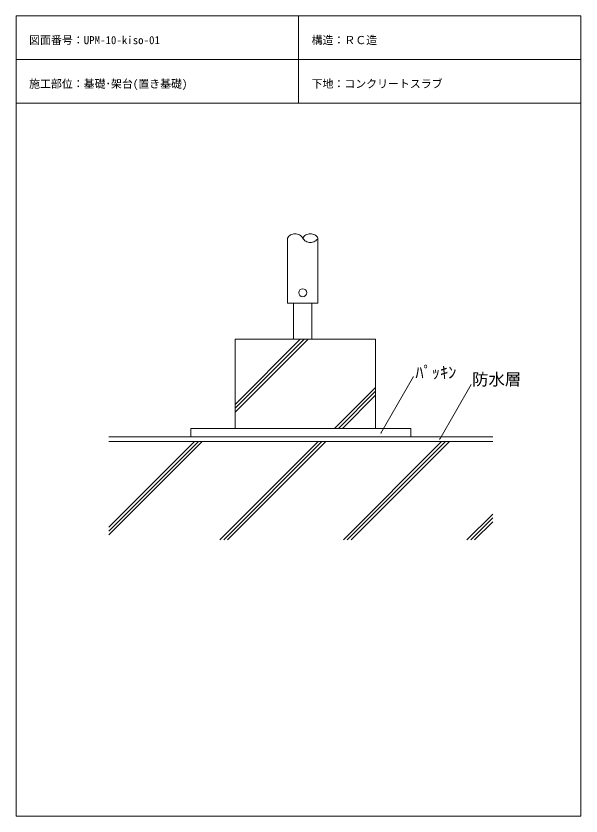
# Model space of a CAD drawing. Units: millimetres, scale not verified. Extents: x -517 to 518, y -673 to 792.
import ezdxf
from ezdxf.enums import TextEntityAlignment as Align

# ---------------------------------------------------------------- set-up
doc = ezdxf.new("R2010")
doc.units = ezdxf.units.MM
doc.header["$PDMODE"] = 32
doc.header["$PDSIZE"] = 0.8
doc.layers.add('0-0', color=7, linetype='Continuous', lineweight=13)
doc.styles.add('ＭＳ ゴシック', font='')
doc.styles.get('ＭＳ ゴシック').set_extended_font_data('MS Gothic')

msp = doc.modelspace()

# ---------------------------------------------------------------- linework, layer by layer
at = {"layer": '0-0'}
for p, q in [((-516.864, 792.357), (-516.864, -673.469)), ((-516.864, 792.357), (517.853, 792.357)), ((0.494, 792.357), (0.494, 632.357)), ((517.853, 792.357), (517.853, -673.469)), ((-516.864, 712.357), (517.853, 712.357)), ((-516.864, 632.357), (517.853, 632.357)), ((-19.824, 385.381), (-18.646, 387.13)), ((-19.824, 266.412), (-19.824, 385.381)), ((-17.248, 388.713), (-18.646, 387.13)), ((-17.248, 388.713), (-15.657, 390.101)), ((-13.898, 391.271), (-15.657, 390.101)), ((-13.898, 391.271), (-12.003, 392.201)), ((-10.002, 392.878), (-12.003, 392.201)), ((-10.002, 392.878), (-7.931, 393.288)), ((-5.824, 393.426), (-7.931, 393.288)), ((-5.824, 393.426), (-3.716, 393.288)), ((-1.645, 392.878), (-3.716, 393.288)), ((-1.645, 392.878), (0.355, 392.201)), ((2.251, 391.271), (0.355, 392.201)), ((2.251, 391.271), (4.009, 390.101)), ((5.601, 388.713), (4.009, 390.101)), ((5.601, 388.713), (6.998, 387.13)), ((8.176, 385.381), (6.998, 387.13)), ((8.176, 385.381), (9.354, 387.13)), ((8.176, 385.381), (9.354, 383.632)), ((9.354, 387.13), (10.752, 388.713)), ((10.752, 382.048), (9.354, 383.632)), ((10.752, 388.713), (12.343, 390.101)), ((10.752, 382.048), (12.343, 380.66)), ((12.343, 390.101), (14.102, 391.271)), ((14.102, 391.271), (15.997, 392.201)), ((15.997, 392.201), (17.998, 392.878)), ((20.069, 393.288), (17.998, 392.878)), ((20.069, 393.288), (22.176, 393.426)), ((24.284, 393.288), (22.176, 393.426)), ((24.284, 393.288), (26.355, 392.878)), ((28.355, 392.201), (26.355, 392.878)), ((28.355, 392.201), (30.251, 391.271)), ((32.009, 390.101), (30.251, 391.271)), ((32.009, 390.101), (33.601, 388.713)), ((33.601, 382.048), (32.009, 380.66)), ((34.998, 387.13), (33.601, 388.713)), ((33.601, 382.048), (34.998, 383.632)), ((36.176, 385.381), (34.998, 387.13)), ((36.176, 385.381), (34.998, 383.632)), ((36.176, 266.412), (36.176, 385.381)), ((14.102, 379.491), (12.343, 380.66)), ((14.102, 379.491), (15.997, 378.56)), ((17.998, 377.884), (15.997, 378.56)), ((17.998, 377.884), (20.069, 377.473)), ((22.176, 377.336), (20.069, 377.473)), ((22.176, 377.336), (24.284, 377.473)), ((26.355, 377.884), (24.284, 377.473)), ((26.355, 377.884), (28.355, 378.56)), ((30.251, 379.491), (28.355, 378.56)), ((30.251, 379.491), (32.009, 380.66)), ((-19.824, 266.412), (36.176, 266.412)), ((-8.841, 266.412), (-8.841, 200.277)), ((25.194, 200.277), (25.194, 266.412)), ((-115.632, 200.273), (141.649, 200.273)), ((-115.632, 200.273), (-115.632, 36.811)), ((-115.632, 66.653), (17.988, 200.273)), ((-115.632, 73.724), (10.917, 200.273)), ((-115.632, 80.795), (3.846, 200.273)), ((141.649, 200.273), (141.649, 36.811)), ((151.381, 28.255), (211.139, 131.759)), ((259.21, 17.289), (316.995, 117.377)), ((66.658, 36.811), (141.649, 111.802)), ((73.729, 36.811), (141.649, 104.731)), ((80.8, 36.811), (141.649, 97.66)), ((-196.643, 36.811), (-196.643, 21.566)), ((-346.643, -144.216), (-189.861, 12.566)), ((-346.643, -151.287), (-182.79, 12.566)), ((-346.643, -158.359), (-175.719, 12.566)), ((356.097, 12.566), (-346.643, 12.566)), ((-143.587, -167.434), (36.413, 12.566)), ((-136.515, -167.434), (43.485, 12.566)), ((-129.444, -167.434), (50.556, 12.566)), ((82.688, -167.434), (262.688, 12.566)), ((89.759, -167.434), (269.759, 12.566)), ((96.83, -167.434), (276.83, 12.566)), ((308.962, -167.434), (356.097, -120.299)), ((316.033, -167.434), (356.097, -127.37)), ((323.104, -167.434), (356.097, -134.441)), ((-516.864, -673.469), (517.853, -673.469))]:
    msp.add_line(p, q, dxfattribs=at)
at = {"layer": '0-0', "color": 4}
msp.add_line((356.097, 21.566), (-346.643, 21.566), dxfattribs=at)
at = {"layer": '0-0'}
msp.add_lwpolyline([(-196.643, 36.811), (206.097, 36.811), (206.097, 21.566)], dxfattribs=at)
msp.add_circle((8.176, 285.276), 7.306, dxfattribs=at)
for p in [(151.381, 28.255), (259.21, 17.289)]:
    msp.add_point(p, dxfattribs=at)

# ---------------------------------------------------------------- texts
at = {"layer": '0-0', "style": 'ＭＳ ゴシック'}
for s, height, p in [('図面番号：UPM-10-kiso-01', 14.66, (-492.864, 736.357)), ('構造：ＲＣ造', 14.66, (24.494, 736.357)), ('施工部位：基礎･架台(置き基礎)', 14.66, (-492.864, 656.357)), ('下地：コンクリートスラブ', 14.66, (24.494, 656.357)), ('ﾊﾟｯｷﾝ', 21.99, (214.652, 121.798)), ('防水層', 21.99, (318.398, 109.046))]:
    msp.add_text(s, height=height, dxfattribs=at).set_placement(p, align=Align.BOTTOM_LEFT)

doc.saveas('drawing.dxf')
